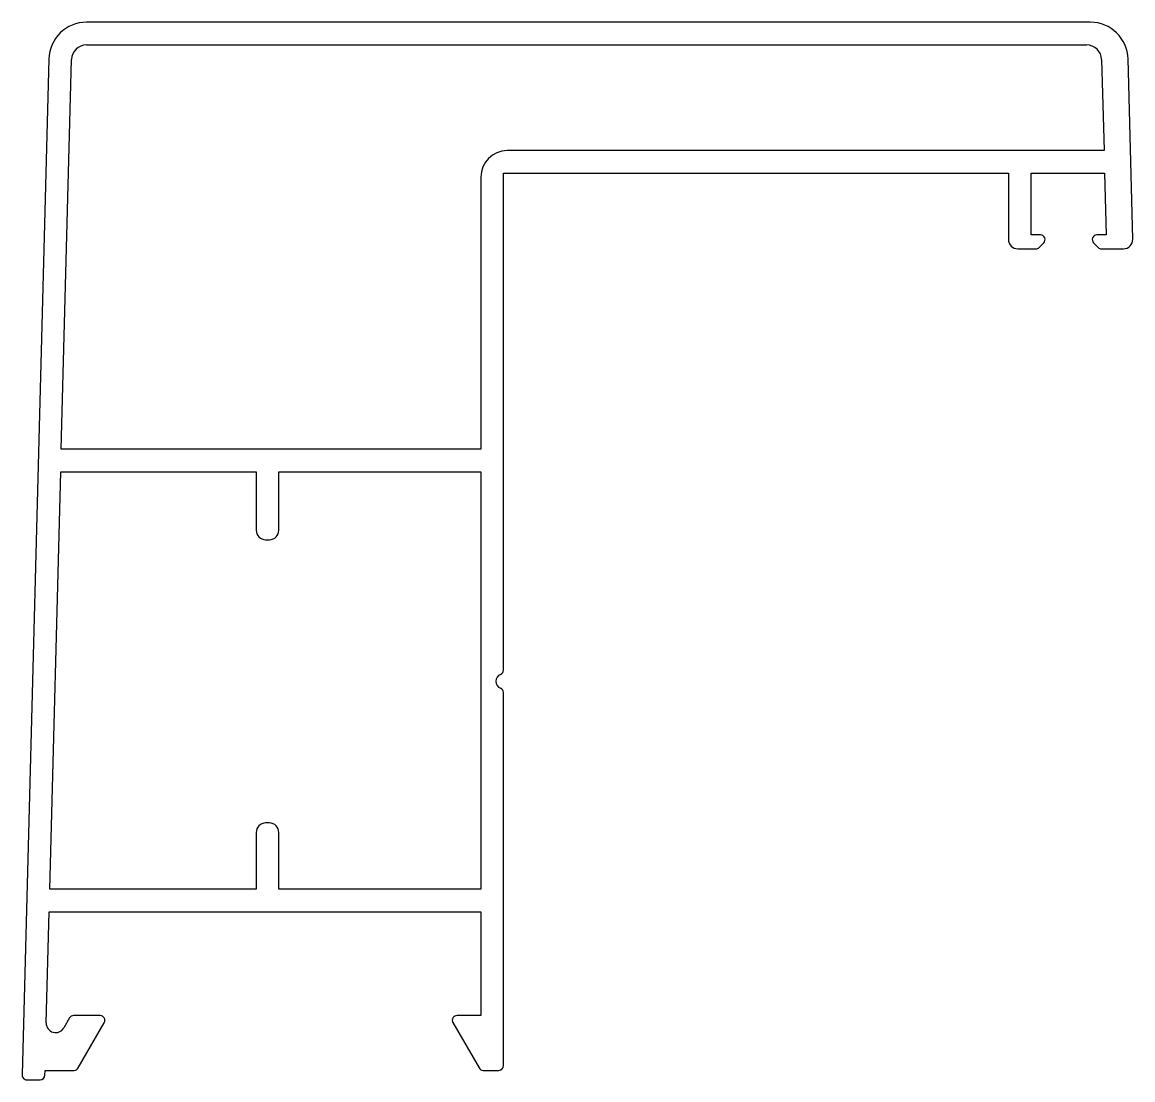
# Model space of a CAD drawing. Extents: x 1174.5 to 1233.3, y 744 to 800.
import ezdxf

# ---------------------------------------------------------------- set-up
doc = ezdxf.new("R2010")
doc.units = 0
doc.layers.get('0').update_dxf_attribs({"linetype": 'CONTINUOUS'})

msp = doc.modelspace()

# ---------------------------------------------------------------- linework, layer by layer
for p, q in [((1231.096, 800.037), (1177.926, 800.037)), ((1177.926, 798.837), (1230.896, 798.837)), ((1175.926, 798.09), (1174.518, 744.294)), ((1176.586, 777.437), (1177.126, 798.058)), ((1231.696, 798.058), (1231.822, 793.237)), ((1233.345, 788.55), (1233.096, 798.09)), ((1231.822, 793.237), (1200.211, 793.237)), ((1198.811, 791.837), (1198.811, 777.437)), ((1200.011, 765.737), (1200.011, 792.037)), ((1200.011, 792.037), (1226.758, 792.037)), ((1226.758, 792.037), (1226.758, 788.537)), ((1227.958, 788.778), (1227.958, 792.037)), ((1227.958, 792.037), (1231.854, 792.037)), ((1231.854, 792.037), (1231.939, 788.778)), ((1228.449, 788.778), (1227.958, 788.778)), ((1228.385, 788.11), (1228.626, 788.351)), ((1231.272, 788.351), (1231.512, 788.11)), ((1231.939, 788.778), (1231.449, 788.778)), ((1227.258, 788.037), (1228.208, 788.037)), ((1231.689, 788.037), (1232.846, 788.037)), ((1198.811, 777.437), (1176.586, 777.437)), ((1175.976, 754.137), (1176.555, 776.237)), ((1176.555, 776.237), (1186.911, 776.237)), ((1186.911, 776.237), (1186.911, 773.137)), ((1188.111, 773.137), (1188.111, 776.237)), ((1188.111, 776.237), (1198.811, 776.237)), ((1198.811, 776.237), (1198.811, 754.137)), ((1187.411, 772.637), (1187.611, 772.637)), ((1200.011, 744.787), (1200.011, 764.537)), ((1186.911, 757.137), (1186.911, 754.137)), ((1187.611, 757.637), (1187.411, 757.637)), ((1188.111, 754.137), (1188.111, 757.137)), ((1186.911, 754.137), (1175.976, 754.137)), ((1198.811, 754.137), (1188.111, 754.137)), ((1175.79, 747.046), (1175.945, 752.937)), ((1175.945, 752.937), (1198.811, 752.937)), ((1198.811, 752.937), (1198.811, 747.437)), ((1177.027, 747.309), (1176.723, 746.783)), ((1178.651, 747.434), (1177.243, 747.434)), ((1198.811, 747.437), (1197.551, 747.437)), ((1177.484, 744.662), (1178.867, 747.059)), ((1197.334, 747.062), (1198.72, 744.662)), ((1175.718, 744.281), (1175.725, 744.537)), ((1175.725, 744.537), (1177.267, 744.537)), ((1198.937, 744.537), (1199.761, 744.537)), ((1174.768, 744.037), (1175.468, 744.037))]:
    msp.add_line(p, q)
for centre, radius, start, end in [((1177.926, 798.037), 2, 90, 178.5), ((1231.096, 798.037), 2, 1.5, 90), ((1177.926, 798.037), 0.8, 90, 178.5), ((1230.896, 798.037), 0.8, 1.5, 90), ((1200.211, 791.837), 1.4, 90, 180), ((1227.258, 788.537), 0.5, 180, 270), ((1228.449, 788.528), 0.25, 315, 90), ((1231.449, 788.528), 0.25, 90, 225), ((1232.846, 788.537), 0.5, 270, 1.5), ((1228.208, 788.287), 0.25, 270, 315), ((1231.689, 788.287), 0.25, 225, 270), ((1187.411, 773.137), 0.5, 180, 270), ((1187.611, 773.137), 0.5, 270, 360), ((1200.011, 765.137), 0.4, 112.61986, 247.38014), ((1199.761, 765.737), 0.25, 292.61986, 360), ((1199.761, 764.537), 0.25, 0, 67.38014), ((1187.411, 757.137), 0.5, 90, 180), ((1187.611, 757.137), 0.5, 0, 90), ((1177.243, 747.184), 0.25, 90, 150), ((1178.651, 747.184), 0.25, 330, 90), ((1197.551, 747.187), 0.25, 90, 210), ((1176.29, 747.033), 0.5, 178.5, 330), ((1199.761, 744.787), 0.25, 270, 0), ((1174.768, 744.287), 0.25, 178.5, 270), ((1175.468, 744.287), 0.25, 270, 358.5), ((1177.267, 744.787), 0.25, 270, 330), ((1198.937, 744.787), 0.25, 210, 270)]:
    msp.add_arc(centre, radius, start, end)

doc.saveas('drawing.dxf')
